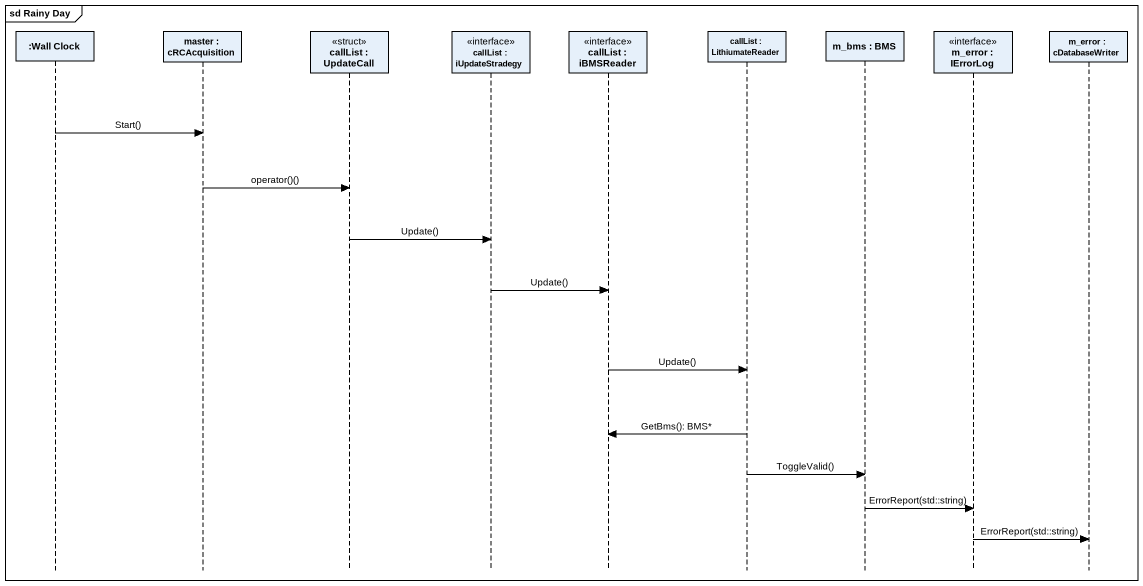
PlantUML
@startuml
mainframe sd Rainy Day
hide footbox
participant ":Wall Clock" as Wall_Clock
participant "master : cRCAcquisition" as master
participant "callList : UpdateCall" as callList <<struct>>
participant "callList : iUpdateStradegy" as callList_2 <<interface>>
participant "callList : iBMSReader" as callList_3 <<interface>>
participant "callList : LithiumateReader" as callList_4
participant "m_bms : BMS" as m_bms
participant "m_error : IErrorLog" as m_error <<interface>>
participant "m_error : cDatabaseWriter" as m_error_2

Wall_Clock -> master : Start()
master -> callList : operator()()
callList -> callList_2 : Update()
callList_2 -> callList_3 : Update()
callList_3 -> callList_4 : Update()
callList_4 -> callList_3 : GetBms(): BMS*
callList_4 -> m_bms : ToggleValid()
m_bms -> m_error : ErrorReport(std::string)
m_error -> m_error_2 : ErrorReport(std::string)
@enduml
